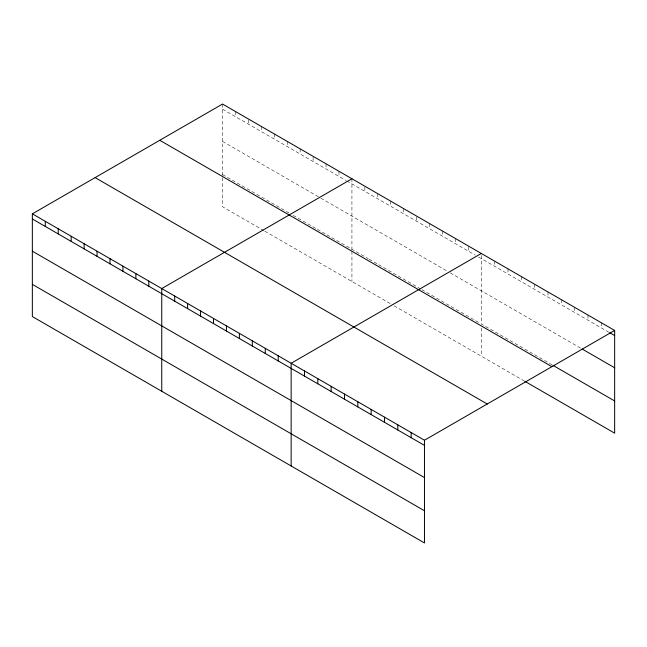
<?xml version="1.0" encoding="UTF-8"?>
<svg xmlns="http://www.w3.org/2000/svg" width="647" height="647" viewBox="0 0 647 647"><rect width="100%" height="100%" fill="white"/><g stroke="black" fill="none" stroke-linecap="round" stroke-linejoin="round"><path stroke-width="0.49" stroke-dasharray="3.23 2.43" d="M263.936 230.672L222.528 206.765L222.528 104.046M222.528 109.189L345.886 180.416M346.752 180.909L475.286 255.12M478.74 257.118L608.819 332.21M222.528 141.394L320.006 197.675M320.872 198.168L446.818 270.883M450.272 272.88L581.321 348.539M222.528 174.569L289.816 213.413M293.261 215.411L316.553 228.852M317.418 229.353L326.048 234.335M326.905 234.829L368.313 258.735M369.178 259.237L377.808 264.219M378.665 264.712L420.938 289.12M421.804 289.621L480.462 323.484M552.158 364.876L481.328 323.985L481.328 253.462M264.793 231.173L390.748 303.888M394.201 305.877L523.827 380.719M601.314 322.74L601.314 327.883M587.986 315.04L587.986 320.184M574.649 307.341L574.649 312.493M561.321 299.65L561.321 304.794M547.985 291.951L547.985 297.094M534.657 284.251L534.657 289.395M521.32 276.552L521.32 281.704M507.992 268.861L507.992 274.005M494.656 261.162L494.656 266.305M481.328 328.013L481.328 356.182M468.388 246.847L468.388 251.141M455.448 238.525L455.448 243.668M442.508 231.052L442.508 236.195M429.568 223.579L429.568 228.723M416.628 216.963L416.628 221.258M403.688 208.641L403.688 213.785M390.748 201.168L390.748 206.312M377.808 193.696L377.808 198.839M364.868 187.08L364.868 191.366M351.928 178.758L351.928 249.273M351.928 251.287L351.928 281.477M338.988 171.285L338.988 176.429M326.048 163.812L326.048 168.956M313.108 157.197L313.108 161.483M300.168 148.875L300.168 154.018M287.228 141.402L287.228 146.545M274.288 133.929L274.288 139.073M261.348 126.456L261.348 131.6M248.408 119.849L248.408 124.135M235.468 111.519L235.468 116.662"/><path stroke-width="0.97" d="M424.472 477.575L424.472 440.235L32.35 213.842L32.35 316.561L424.472 542.954L424.472 477.575L32.35 251.19M524.66 381.204L614.65 433.158L614.65 330.439L222.528 104.046L32.35 213.842M351.928 178.758L161.75 288.554L161.75 391.273M481.328 253.462L291.15 363.258L291.15 465.977M424.472 440.235L614.65 330.439M609.652 332.695L614.65 335.583M582.154 349.016L614.65 367.779M552.991 365.361L614.65 400.962M159.769 140.278L551.891 366.671M95.109 177.61L487.231 404.003M32.35 218.985L424.472 445.379M32.35 284.365L424.472 510.758M411.144 432.536L411.144 437.679M397.808 424.836L397.808 429.98M384.48 417.145L384.48 422.289M371.143 409.446L371.143 414.59M357.815 401.747L357.815 406.89M344.479 394.047L344.479 399.191M331.151 386.348L331.151 391.5M317.814 378.657L317.814 383.8M304.486 370.957L304.486 376.101M278.21 355.785L278.21 360.937M265.27 348.321L265.27 353.464M252.33 340.848L252.33 345.991M239.39 333.375L239.39 338.518M226.45 325.902L226.45 331.054M213.51 318.437L213.51 323.581M200.57 310.964L200.57 316.108M187.63 303.492L187.63 308.635M174.69 296.019L174.69 301.17M148.81 281.081L148.81 286.225M135.87 273.608L135.87 278.752M122.93 266.135L122.93 271.279M109.99 258.671L109.99 263.814M97.05 251.198L97.05 256.341M84.11 243.725L84.11 248.869M71.17 236.252L71.17 241.396M58.23 228.787L58.23 233.931M45.29 221.314L45.29 226.458"/></g></svg>
